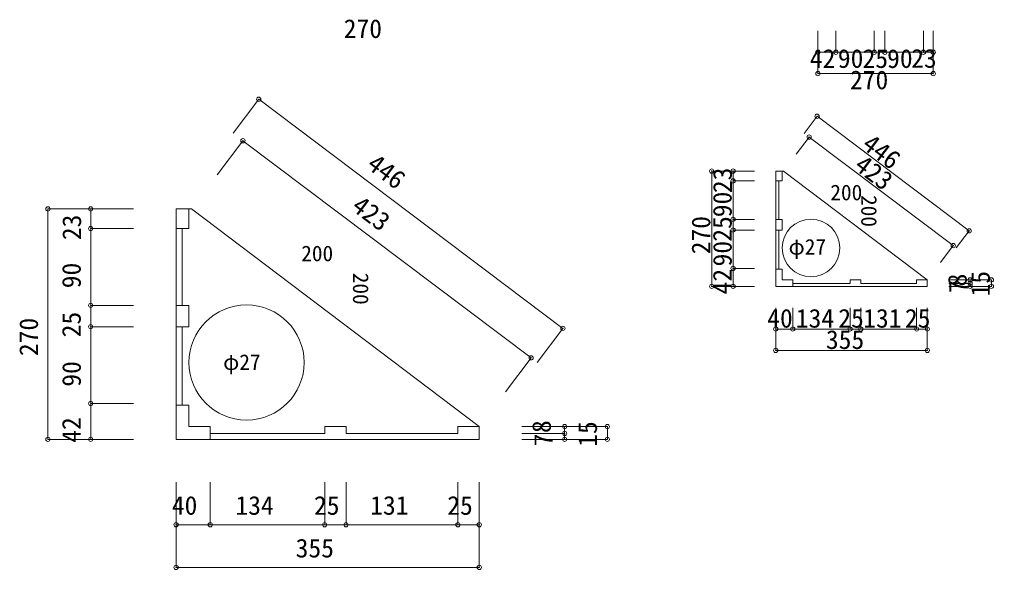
# Model space of a CAD drawing. Units: millimetres at full size, sheet at 1:20, with parts at other scales. Extents: x -6859 to 4200, y -2970 to 2970.
# Drawn here: x -6817 to -4536, y 174 to 1463 of the extents above; entities that cross this region are included whole.
import ezdxf
from ezdxf.enums import TextEntityAlignment as Align

# ---------------------------------------------------------------- set-up
doc = ezdxf.new("R2010")
doc.units = ezdxf.units.MM
doc.header["$LTSCALE"] = 20
doc.header["$PDMODE"] = 32
doc.header["$PDSIZE"] = 10
doc.layers.add('1-0', color=7, linetype='Continuous', lineweight=18)
doc.layers.add('2-0', color=4, linetype='Continuous', lineweight=18)
doc.styles.add('ＭＳ ゴシック', font='')
doc.styles.get('ＭＳ ゴシック').set_extended_font_data('MS Gothic')

msp = doc.modelspace()

# ---------------------------------------------------------------- linework, layer by layer
at = {"layer": '1-0', "color": 4}
for p, q in [((-4947.32, 1385.86), (-4947.32, 1435.86)), ((-4905.32, 1385.86), (-4905.32, 1435.86)), ((-4815.32, 1385.86), (-4815.32, 1435.86)), ((-4790.32, 1385.86), (-4790.32, 1435.86)), ((-4700.32, 1385.86), (-4700.32, 1435.86)), ((-4677.32, 1385.86), (-4677.32, 1435.86)), ((-4947.32, 1385.86), (-4905.32, 1385.86)), ((-4947.32, 1335.86), (-4947.32, 1385.86)), ((-4905.32, 1385.86), (-4815.32, 1385.86)), ((-4815.32, 1385.86), (-4790.32, 1385.86)), ((-4790.32, 1385.86), (-4700.32, 1385.86)), ((-4700.32, 1385.86), (-4677.32, 1385.86)), ((-4677.32, 1335.86), (-4677.32, 1385.86)), ((-4677.32, 1335.86), (-4947.32, 1335.86)), ((-4949.3, 1235.77), (-4979.39, 1195.84)), ((-4949.3, 1235.77), (-4593.11, 967.36)), ((-4967.83, 1187.13), (-4997.92, 1147.2)), ((-4967.83, 1187.13), (-4630.33, 932.8)), ((-5196.09, 1107.33), (-5196.09, 837.33)), ((-5196.09, 1107.33), (-5146.09, 1107.33)), ((-5146.09, 1084.33), (-5146.09, 1107.33)), ((-5146.09, 1107.33), (-5096.09, 1107.33)), ((-5146.09, 994.33), (-5146.09, 1084.33)), ((-5146.09, 1084.33), (-5096.09, 1084.33)), ((-5146.09, 969.33), (-5146.09, 994.33)), ((-5146.09, 994.33), (-5096.09, 994.33)), ((-5146.09, 879.33), (-5146.09, 969.33)), ((-5146.09, 969.33), (-5096.09, 969.33)), ((-4593.11, 967.36), (-4623.2, 927.43)), ((-4630.33, 932.8), (-4660.42, 892.87)), ((-5146.09, 837.33), (-5146.09, 879.33)), ((-5146.09, 879.33), (-5096.09, 879.33)), ((-4591.09, 852.33), (-4641.09, 852.33)), ((-4591.09, 844.33), (-4641.09, 844.33)), ((-4591.09, 844.33), (-4641.09, 844.33)), ((-4591.09, 852.33), (-4591.09, 844.33)), ((-4541.09, 852.33), (-4591.09, 852.33)), ((-4591.09, 844.33), (-4591.09, 837.33)), ((-4541.09, 852.33), (-4541.09, 837.33)), ((-5196.09, 837.33), (-5146.09, 837.33)), ((-5146.09, 837.33), (-5096.09, 837.33)), ((-4591.09, 837.33), (-4641.09, 837.33)), ((-4541.09, 837.33), (-4591.09, 837.33)), ((-5046.09, 737.33), (-5046.09, 787.33)), ((-5006.09, 737.33), (-5006.09, 787.33)), ((-4872.09, 737.33), (-4872.09, 787.33)), ((-4847.09, 737.33), (-4847.09, 787.33)), ((-4716.09, 737.33), (-4716.09, 787.33)), ((-4691.09, 737.33), (-4691.09, 787.33)), ((-5046.09, 737.33), (-5006.09, 737.33)), ((-5046.09, 687.33), (-5046.09, 737.33)), ((-5006.09, 737.33), (-4872.09, 737.33)), ((-4872.09, 737.33), (-4847.09, 737.33)), ((-4847.09, 737.33), (-4716.09, 737.33)), ((-4716.09, 737.33), (-4691.09, 737.33)), ((-4691.09, 687.33), (-4691.09, 737.33)), ((-5046.09, 687.33), (-4691.09, 687.33))]:
    msp.add_line(p, q, dxfattribs=at)
at = {"layer": '1-0'}
for p, q in [((-5046.09, 1107.33), (-5044.09, 1107.33)), ((-4691.09, 837.33), (-4691.09, 839.33))]:
    msp.add_line(p, q, dxfattribs=at)
at = {"layer": '1-0', "color": 6}
for p, q in [((-5046.09, 1107.33), (-5039.09, 1107.33)), ((-5046.09, 1107.33), (-5046.09, 877.33)), ((-5031.09, 1107.33), (-5028.09, 1107.33)), ((-5031.09, 1107.33), (-5031.09, 1084.33)), ((-5031.09, 1107.33), (-5031.09, 1084.33)), ((-4691.09, 852.33), (-5028.09, 1107.33)), ((-5031.09, 1084.33), (-5046.09, 1084.33)), ((-5031.09, 1084.33), (-5046.09, 1084.33)), ((-5039.09, 1084.33), (-5039.09, 994.33)), ((-5046.09, 994.33), (-5039.09, 994.33)), ((-5046.09, 994.33), (-5031.09, 994.33)), ((-5031.09, 994.33), (-5031.09, 969.33)), ((-5031.09, 994.33), (-5031.09, 969.33)), ((-5039.09, 969.33), (-5039.09, 877.33)), ((-5046.09, 854.33), (-5046.09, 879.33)), ((-5031.09, 877.33), (-5031.09, 852.33)), ((-5031.09, 877.33), (-5031.09, 852.33)), ((-5031.09, 852.33), (-5006.09, 852.33)), ((-5006.09, 844.33), (-4872.09, 844.33)), ((-4872.09, 852.33), (-4847.09, 852.33)), ((-4872.09, 852.33), (-4847.09, 852.33)), ((-4872.09, 852.33), (-4847.09, 852.33)), ((-4872.09, 844.33), (-4872.09, 852.33)), ((-4847.09, 852.33), (-4847.09, 844.33)), ((-4847.09, 844.33), (-4716.09, 844.33)), ((-4716.09, 852.33), (-4691.09, 852.33)), ((-4716.09, 844.33), (-4716.09, 852.33)), ((-5039.09, 837.33), (-5046.09, 837.33)), ((-4691.09, 837.33), (-5018.09, 837.33))]:
    msp.add_line(p, q, dxfattribs=at)
at = {"layer": '1-0', "color": 3}
msp.add_line((-4541.09, 852.33), (-4541.09, 837.33), dxfattribs=at)
at = {"layer": '1-0', "color": 6}
for points in [[(-5046.09, 1107.33), (-5031.09, 1107.33), (-5031.09, 1084.33)], [(-5046.09, 837.33), (-5046.09, 877.33), (-5031.09, 877.33)], [(-5046.09, 837.33), (-5006.09, 837.33), (-5006.09, 852.33)], [(-4714.09, 852.33), (-4691.09, 852.33), (-4691.09, 837.33)]]:
    msp.add_lwpolyline(points, dxfattribs=at)
msp.add_lwpolyline([(-5046.09, 969.33), (-5046.09, 994.33), (-5031.09, 994.33), (-5031.09, 969.33)], close=True, dxfattribs=at)
msp.add_circle((-4963.59, 927.33), 67.5, dxfattribs=at)
at = {"layer": '1-0', "color": 4}
for p in [(-4947.32, 1385.86), (-4905.32, 1385.86), (-4815.32, 1385.86), (-4790.32, 1385.86), (-4700.32, 1385.86), (-4677.32, 1385.86), (-4947.32, 1335.86), (-4677.32, 1335.86), (-4949.3, 1235.77), (-4967.83, 1187.13), (-5196.09, 1107.33), (-5146.09, 1107.33), (-5146.09, 1084.33), (-5146.09, 994.33), (-5146.09, 969.33), (-4593.11, 967.36), (-4630.33, 932.8), (-5146.09, 879.33), (-4591.09, 852.33), (-4591.09, 844.33), (-4541.09, 852.33), (-5196.09, 837.33), (-5146.09, 837.33), (-4591.09, 837.33), (-4541.09, 837.33), (-5046.09, 737.33), (-5006.09, 737.33), (-4872.09, 737.33), (-4847.09, 737.33), (-4716.09, 737.33), (-4691.09, 737.33), (-5046.09, 687.33), (-4691.09, 687.33)]:
    msp.add_point(p, dxfattribs=at)
at = {"layer": '2-0'}
for p, q in [((-6256.83, 1275.73), (-6317.01, 1195.87)), ((-6256.83, 1275.73), (-5544.44, 738.91)), ((-6293.89, 1178.45), (-6354.07, 1098.58)), ((-6293.89, 1178.45), (-5618.88, 669.79)), ((-6750.41, 1018.84), (-6750.41, 478.84)), ((-6750.41, 1018.84), (-6650.41, 1018.84)), ((-6650.41, 972.84), (-6650.41, 1018.84)), ((-6650.41, 1018.84), (-6550.41, 1018.84)), ((-6650.41, 792.84), (-6650.41, 972.84)), ((-6650.41, 972.84), (-6550.41, 972.84)), ((-6650.41, 742.84), (-6650.41, 792.84)), ((-6650.41, 792.84), (-6550.41, 792.84)), ((-6650.41, 562.84), (-6650.41, 742.84)), ((-6650.41, 742.84), (-6550.41, 742.84)), ((-5544.44, 738.91), (-5604.62, 659.04)), ((-5618.88, 669.79), (-5679.06, 589.92)), ((-6650.41, 478.84), (-6650.41, 562.84)), ((-6650.41, 562.84), (-6550.41, 562.84)), ((-5540.41, 508.84), (-5640.41, 508.84)), ((-5540.41, 508.84), (-5540.41, 492.84)), ((-5440.41, 508.84), (-5540.41, 508.84)), ((-5440.41, 508.84), (-5440.41, 478.84)), ((-5540.41, 492.84), (-5640.41, 492.84)), ((-5540.41, 492.84), (-5640.41, 492.84)), ((-5540.41, 492.84), (-5540.41, 478.84)), ((-6750.41, 478.84), (-6650.41, 478.84)), ((-6650.41, 478.84), (-6550.41, 478.84)), ((-5540.41, 478.84), (-5640.41, 478.84)), ((-5440.41, 478.84), (-5540.41, 478.84)), ((-6450.41, 278.84), (-6450.41, 378.84)), ((-6370.41, 278.84), (-6370.41, 378.84)), ((-6102.41, 278.84), (-6102.41, 378.84)), ((-6052.41, 278.84), (-6052.41, 378.84)), ((-5790.41, 278.84), (-5790.41, 378.84)), ((-5740.41, 278.84), (-5740.41, 378.84)), ((-6450.41, 278.84), (-6370.41, 278.84)), ((-6450.41, 178.84), (-6450.41, 278.84)), ((-6370.41, 278.84), (-6102.41, 278.84)), ((-6102.41, 278.84), (-6052.41, 278.84)), ((-6052.41, 278.84), (-5790.41, 278.84)), ((-5790.41, 278.84), (-5740.41, 278.84)), ((-5740.41, 178.84), (-5740.41, 278.84)), ((-6450.41, 178.84), (-5740.41, 178.84))]:
    msp.add_line(p, q, dxfattribs=at)
at = {"layer": '2-0', "color": 7}
for p, q in [((-6450.41, 1018.84), (-6446.41, 1018.84)), ((-5740.41, 478.84), (-5740.41, 482.84))]:
    msp.add_line(p, q, dxfattribs=at)
at = {"layer": '2-0', "color": 6}
for p, q in [((-6450.41, 1018.84), (-6436.41, 1018.84)), ((-6450.41, 1018.84), (-6450.41, 558.84)), ((-6420.41, 1018.84), (-6414.41, 1018.84)), ((-6420.41, 1018.84), (-6420.41, 972.84)), ((-6420.41, 1018.84), (-6420.41, 972.84)), ((-5740.41, 508.84), (-6414.41, 1018.84)), ((-6420.41, 972.84), (-6450.41, 972.84)), ((-6420.41, 972.84), (-6450.41, 972.84)), ((-6436.41, 972.84), (-6436.41, 792.84)), ((-6450.41, 792.84), (-6436.41, 792.84)), ((-6450.41, 792.84), (-6420.41, 792.84)), ((-6420.41, 792.84), (-6420.41, 742.84)), ((-6420.41, 792.84), (-6420.41, 742.84)), ((-6436.41, 742.84), (-6436.41, 558.84)), ((-6450.41, 512.84), (-6450.41, 562.84)), ((-6420.41, 558.84), (-6420.41, 508.84)), ((-6420.41, 558.84), (-6420.41, 508.84)), ((-6420.41, 508.84), (-6370.41, 508.84)), ((-6102.41, 508.84), (-6052.41, 508.84)), ((-6102.41, 508.84), (-6052.41, 508.84)), ((-6102.41, 508.84), (-6052.41, 508.84)), ((-6102.41, 492.84), (-6102.41, 508.84)), ((-6052.41, 508.84), (-6052.41, 492.84)), ((-5790.41, 508.84), (-5740.41, 508.84)), ((-5790.41, 492.84), (-5790.41, 508.84)), ((-6370.41, 492.84), (-6102.41, 492.84)), ((-6052.41, 492.84), (-5790.41, 492.84)), ((-6436.41, 478.84), (-6450.41, 478.84)), ((-5740.41, 478.84), (-6394.41, 478.84))]:
    msp.add_line(p, q, dxfattribs=at)
at = {"layer": '2-0', "color": 3}
msp.add_line((-5440.41, 508.84), (-5440.41, 478.84), dxfattribs=at)
at = {"layer": '2-0', "color": 6}
for points in [[(-6450.41, 1018.84), (-6420.41, 1018.84), (-6420.41, 972.84)], [(-6450.41, 478.84), (-6450.41, 558.84), (-6420.41, 558.84)], [(-6450.41, 478.84), (-6370.41, 478.84), (-6370.41, 508.84)], [(-5786.41, 508.84), (-5740.41, 508.84), (-5740.41, 478.84)]]:
    msp.add_lwpolyline(points, dxfattribs=at)
msp.add_lwpolyline([(-6450.41, 742.84), (-6450.41, 792.84), (-6420.41, 792.84), (-6420.41, 742.84)], close=True, dxfattribs=at)
msp.add_circle((-6285.41, 658.84), 135, dxfattribs=at)
at = {"layer": '2-0'}
for p in [(-6256.83, 1275.73), (-6293.89, 1178.45), (-6750.41, 1018.84), (-6650.41, 1018.84), (-6650.41, 972.84), (-6650.41, 792.84), (-6650.41, 742.84), (-5544.44, 738.91), (-5618.88, 669.79), (-6650.41, 562.84), (-5540.41, 508.84), (-5440.41, 508.84), (-6750.41, 478.84), (-6650.41, 478.84), (-5540.41, 492.84), (-5540.41, 478.84), (-5440.41, 478.84), (-6450.41, 278.84), (-6370.41, 278.84), (-6102.41, 278.84), (-6052.41, 278.84), (-5790.41, 278.84), (-5740.41, 278.84), (-6450.41, 178.84), (-5740.41, 178.84)]:
    msp.add_point(p, dxfattribs=at)

# ---------------------------------------------------------------- texts
at = {"layer": '1-0', "color": 4, "style": 'ＭＳ ゴシック'}
for s, height, p in [('42', 43.99, (-4966.32, 1335.86)), ('90', 43.99, (-4900.64, 1335.99)), ('25', 43.99, (-4842.82, 1335.86)), ('90', 43.99, (-4785.32, 1335.86)), ('23', 43.99, (-4729, 1336.27)), ('270', 43.99, (-4872.32, 1285.86)), ('φ27', 36.66, (-5016.01, 900.62)), ('40', 43.99, (-5066.09, 727.33)), ('134', 43.99, (-4999.09, 727.33)), ('25', 43.99, (-4899.59, 727.33)), ('131', 43.99, (-4841.3, 727.4)), ('25', 43.99, (-4743.59, 727.33)), ('355', 43.99, (-4928.59, 677.33))]:
    msp.add_text(s, height=height, dxfattribs=at).set_placement(p, align=Align.BOTTOM_LEFT)
for s, rotation, p in [('446', 323, (-4855.09, 1152.26)), ('423', 323, (-4872.98, 1103.13)), ('23', 90, (-5135.68, 1055.65)), ('90', 90, (-5136.09, 999.33)), ('270', 90, (-5186.09, 912.33)), ('25', 90, (-5136.09, 941.83)), ('90', 90, (-5135.97, 884)), ('42', 90, (-5136.09, 818.33)), ('15', 90, (-4531.65, 813.61)), ('8', 90, (-4585.6, 837.24)), ('7', 90, (-4583.41, 821.71))]:
    msp.add_text(s, height=43.99, rotation=rotation, dxfattribs=at).set_placement(p, align=Align.BOTTOM_LEFT)
at = {"layer": '1-0', "color": 2, "style": 'ＭＳ ゴシック'}
msp.add_text('200', height=36.66, dxfattribs=at).set_placement((-4918.3, 1027.98), align=Align.BOTTOM_LEFT)
msp.add_text('200', height=36.66, rotation=270, dxfattribs=at).set_placement((-4856.94, 1051.23), align=Align.BOTTOM_LEFT)
at = {"layer": '2-0', "style": 'ＭＳ ゴシック'}
for s, height, p in [('270', 43.99, (-6057.87, 1405.91)), ('φ27', 36.66, (-6340.25, 630.43)), ('40', 43.99, (-6460.41, 288.84)), ('134', 43.99, (-6311.41, 288.84)), ('25', 43.99, (-6127.41, 288.84)), ('131', 43.99, (-5995.82, 288.98)), ('25', 43.99, (-5815.41, 288.84)), ('355', 43.99, (-6170.41, 188.84))]:
    msp.add_text(s, height=height, dxfattribs=at).set_placement(p, align=Align.BOTTOM_LEFT)
for s, rotation, p in [('446', 323, (-6014.41, 1105.58)), ('423', 323, (-6050.19, 1007.33)), ('23', 90, (-6659.59, 945.48)), ('90', 90, (-6660.41, 832.84)), ('270', 90, (-6760.41, 673.84)), ('25', 90, (-6660.41, 717.84)), ('90', 90, (-6660.16, 602.2)), ('42', 90, (-6660.41, 470.84)), ('8', 90, (-5559.43, 493.68)), ('15', 90, (-5451.52, 461.41)), ('7', 90, (-5555.04, 462.6))]:
    msp.add_text(s, height=43.99, rotation=rotation, dxfattribs=at).set_placement(p, align=Align.BOTTOM_LEFT)
at = {"layer": '2-0', "color": 2, "style": 'ＭＳ ゴシック'}
msp.add_text('200', height=36.66, dxfattribs=at).set_placement((-6157.32, 885.15), align=Align.BOTTOM_LEFT)
msp.add_text('200', height=36.66, rotation=270, dxfattribs=at).set_placement((-6047.1, 869.15), align=Align.BOTTOM_LEFT)

doc.saveas('drawing.dxf')
